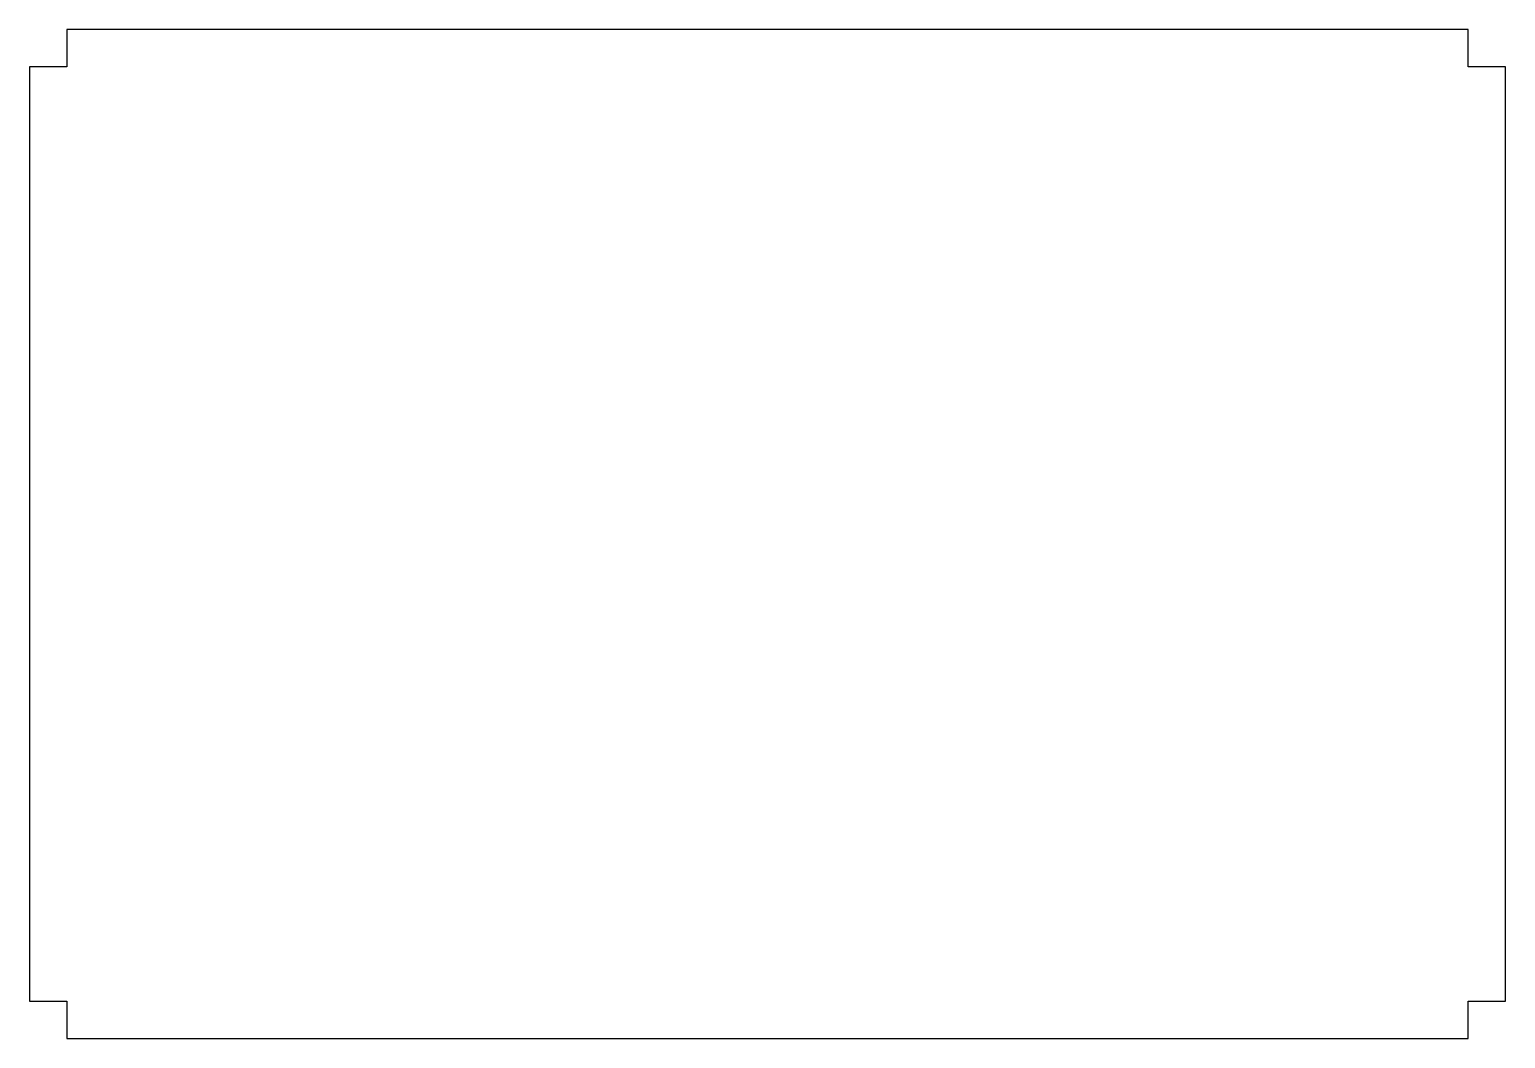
# Model space of a CAD drawing. Extents: x -79 to 79, y -54 to 54.
import ezdxf

# ---------------------------------------------------------------- set-up
doc = ezdxf.new("R2010")
doc.units = 0
doc.layers.get('0').update_dxf_attribs({"linetype": 'CONTINUOUS'})

msp = doc.modelspace()

# ---------------------------------------------------------------- linework, layer by layer
msp.add_lwpolyline([(75, -50), (79, -50), (79, 50), (75, 50), (75, 54), (-75, 54), (-75, 50), (-79, 50), (-79, -50), (-75, -50), (-75, -54), (75, -54)], close=True)

doc.saveas('drawing.dxf')
